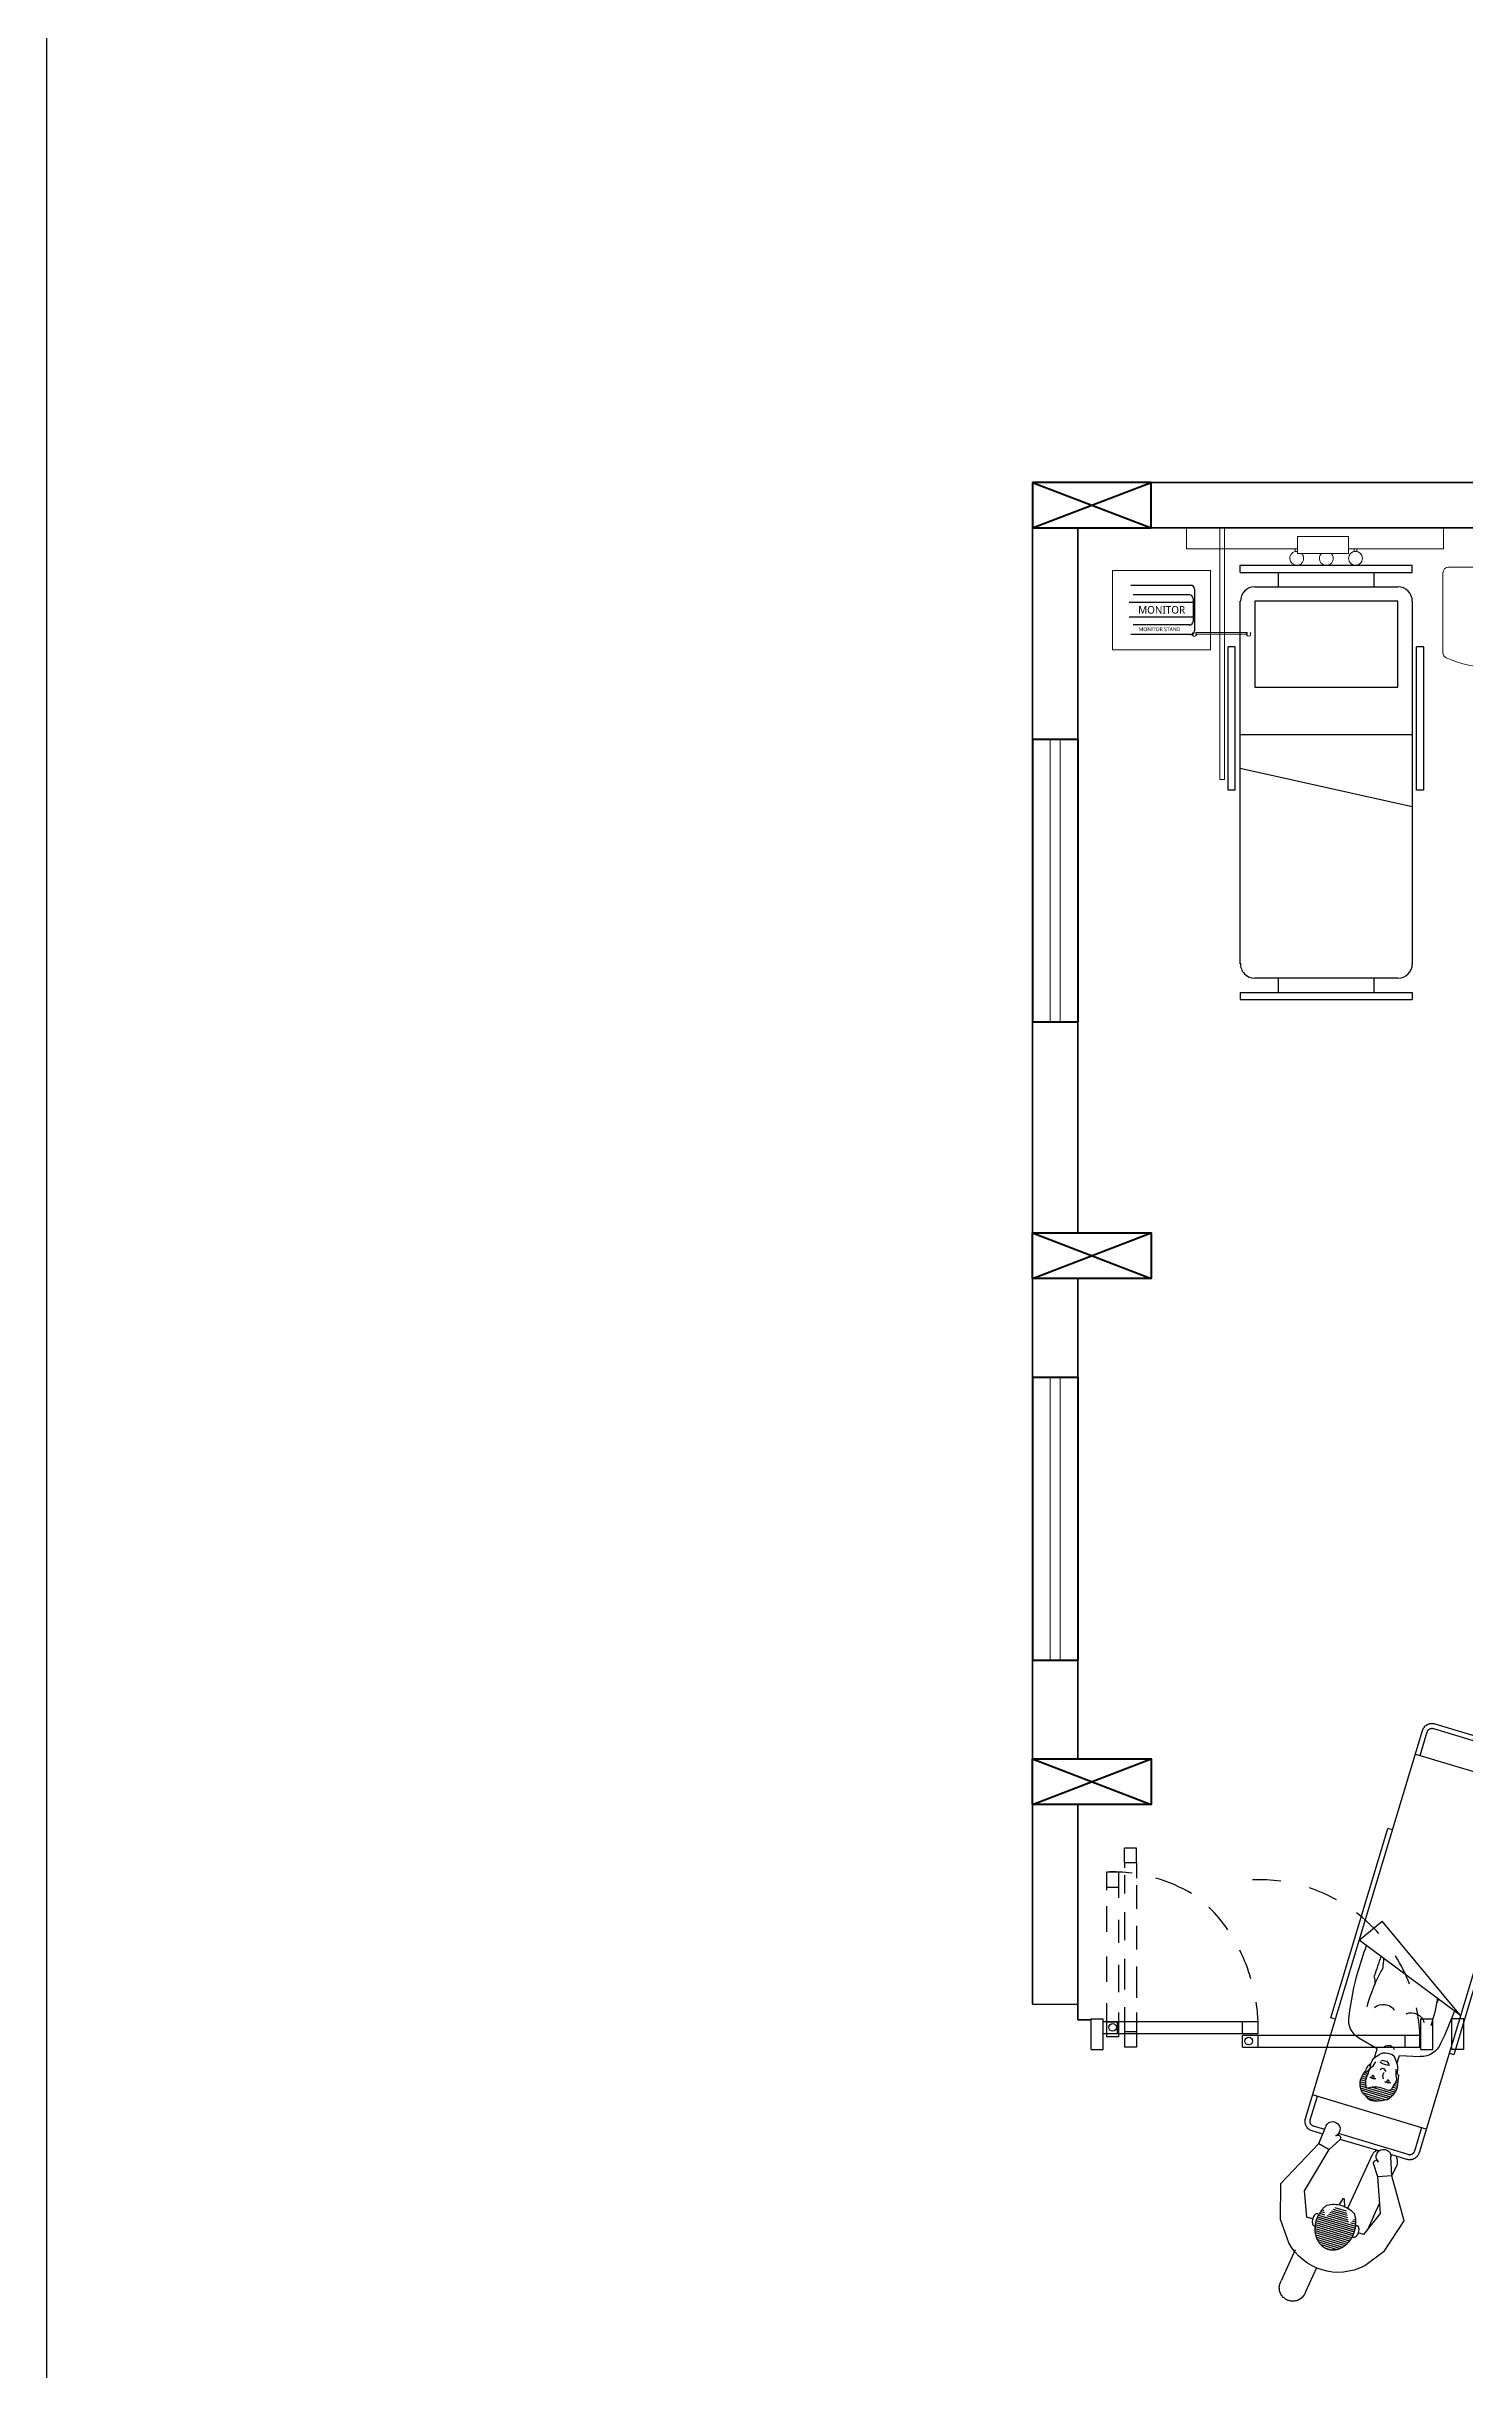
# Model space of a CAD drawing. Header units: inches. Extents: x -17070 to 527, y 504 to 2398.
# Drawn here: x -10399.05 to -10391.89, y 514.51 to 526.26 of the extents above; entities that cross this region are included whole.
import ezdxf

# ---------------------------------------------------------------- set-up
doc = ezdxf.new("R2010")
doc.units = ezdxf.units.IN
doc.linetypes.add('HIDDEN', pattern=[9.525, 6.35, -3.175])
for name, color, linetype in [('15', 7, 'HIDDEN'), ('elevation', 7, 'Continuous'), ('NOTES', 6, 'Continuous')]:
    doc.layers.add(name, color=color, linetype=linetype)
for name, color, linetype, lineweight in [('COL', 5, 'Continuous', 40), ('ELE-1', 105, 'Continuous', 40), ('furniture', 42, 'Continuous', 9), ('section', 1, 'Continuous', 35), ('TEXT', 7, 'Continuous', 9), ('wall', 7, 'Continuous', 30), ('WIN', 4, 'Continuous', 20)]:
    doc.layers.add(name, color=color, linetype=linetype, lineweight=lineweight)
doc.styles.add('style1', font='', dxfattribs={"height": 12})
doc.styles.get('style1').set_extended_font_data('Arial Narrow')

# ---------------------------------------------------------------- blocks, each defined once
blk = doc.blocks.new('de')
at = {"layer": 'elevation', "ltscale": 0.0005}
blk.add_line((-10856.90422, 504.72708), (-10856.90422, 504.13708), dxfattribs=at)
blk = doc.blocks.new('hospi bed')
at = {"layer": 'elevation', "color": 7}
for p, q in [((115.719, 57.897), (115.719, 56.061)), ((115.741, 56.942), (115.741, 57.666))]:
    blk.add_line(p, q, dxfattribs=at)
for points in [[(114.85, 58.079), (115.719, 58.079)], [(114.85, 58.042), (114.85, 58.079)], [(114.85, 58.042), (115.719, 58.042)], [(115.043, 57.969), (115.043, 58.042)], [(115.526, 57.969), (115.526, 58.042)], [(115.719, 58.042), (115.719, 58.079)], [(114.923, 57.969), (115.647, 57.969)], [(114.85, 56.063), (114.85, 57.897)], [(114.824, 56.942), (114.824, 57.666), (114.788, 57.666)], [(114.788, 56.942), (114.788, 57.666)], [(115.778, 57.666), (115.741, 57.666)], [(115.778, 56.942), (115.778, 57.666)], [(115.719, 57.221), (114.85, 57.221)], [(114.85, 57.052), (115.719, 56.859)], [(114.824, 56.942), (114.788, 56.942)], [(115.778, 56.942), (115.741, 56.942)], [(115.647, 55.99), (114.923, 55.99)], [(115.043, 55.918), (115.043, 55.99)], [(115.526, 55.918), (115.526, 55.99)], [(114.85, 55.918), (115.719, 55.918)], [(114.85, 55.918), (114.85, 55.882)], [(114.85, 55.882), (115.719, 55.882)], [(115.719, 55.918), (115.719, 55.882)]]:
    blk.add_lwpolyline(points, dxfattribs=at)
blk.add_lwpolyline([(115.647, 57.897), (114.923, 57.897), (114.923, 57.463), (115.647, 57.463), (115.647, 57.897)], close=True, dxfattribs=at)
for centre, start, end in [((114.923, 57.897), 90, 180.0124), ((115.647, 57.897), 0, 90.0057), ((114.923, 56.063), 177.3407, 270.0542), ((115.647, 56.063), 269.9459, 0.0001)]:
    blk.add_arc(centre, 0.0724, start, end, dxfattribs=at)
blk = doc.blocks.new('w2r')
at = {"color": 7}
for p, q in [((-5580600.087, -3631425.809), (-5580600.087, -3631425.389)), ((-5580600.057, -3631425.359), (-5580599.637, -3631425.359)), ((-5580599.607, -3631425.389), (-5580599.607, -3631425.809))]:
    blk.add_line(p, q, dxfattribs=at)
for centre, radius, start, end in [((-5580600.057, -3631425.389), 0.03, 90, 180), ((-5580599.637, -3631425.389), 0.03, 0, 90), ((-5580600.057, -3631425.809), 0.03, 180, 240.7339), ((-5580599.637, -3631425.809), 0.03, 295.5316, 360), ((-5580599.847, -3631425.369), 0.517, 244.2388, 295.5316)]:
    blk.add_arc(centre, radius, start, end, dxfattribs=at)
blk = doc.blocks.new('FGTNB')
at = {"color": 7, "lineweight": 18}
blk.add_line((-5581170.012, -3631426.215), (-5581170.012, -3631426.521), dxfattribs=at)
blk.add_lwpolyline([(-5581170.012, -3631426.54, -2.414214), (-5581170.012, -3631426.521), (-5581170.021, -3631426.521), (-5581170.021, -3631426.215), (-5581170.012, -3631426.215, -2.414214), (-5581170.012, -3631426.197)], format="xyb", dxfattribs=at)
blk = doc.blocks.new('FBNH')
at = {"layer": 'furniture', "linetype": 'ByBlock'}
blk.add_lwpolyline([(-5581170.359, -3631421.381), (-5581170.335, -3631421.381), (-5581170.335, -3631422.706), (-5581170.359, -3631422.706)], close=True, dxfattribs=at)
at = {"layer": 'furniture', "linetype": 'ByBlock', "xscale": 0.880801118328236, "yscale": 0.880801118328236, "zscale": 0.8808011183136943, "rotation": 90}
blk.add_blockref('FGTNB', (-8779734.749, 1284478.856), dxfattribs=at)
blk = doc.blocks.new('HEAD')
for p, q in [((-1.27, 1.42), (-1.08, 1.63)), ((-1.08, 1.63), (-0.88, 1.71)), ((-0.88, 1.71), (-0.67, 1.79)), ((-0.67, 1.79), (-0.45, 1.86)), ((-0.45, 1.86), (-0.24, 1.94)), ((-0.24, 1.94), (-0.03, 1.98)), ((-0.03, 1.98), (0.18, 2)), ((0.18, 2), (0.38, 2)), ((0.38, 2), (0.59, 1.92)), ((0.59, 1.92), (0.8, 1.81)), ((0.8, 1.81), (1.01, 1.73)), ((1.01, 1.73), (1.22, 1.64)), ((1.22, 1.64), (1.41, 1.43)), ((-1.57, 0.59), (-1.55, 0.8)), ((-1.51, 0.38), (-1.57, 0.59)), ((-1.55, 0.8), (-1.48, 1)), ((-1.47, 0.17), (-1.51, 0.38)), ((-1.48, 1), (-1.4, 1.21)), ((-1.44, -0.03), (-1.47, 0.17)), ((-1.4, 1.21), (-1.27, 1.42)), ((-1.33, 0.25), (-1.25, 0.46)), ((-1.3, 0.05), (-1.33, 0.25)), ((-1.18, -0.16), (-1.3, 0.05)), ((-1.25, 0.46), (-1.18, 0.67)), ((-1.18, 0.67), (-1.14, 0.88)), ((-1.14, 0.88), (-0.93, 0.99)), ((-0.95, 0.43), (-0.74, 0.49)), ((-0.93, 0.99), (-0.73, 0.98)), ((-0.74, 0.49), (-0.53, 0.5)), ((-0.73, 0.98), (-0.52, 0.96)), ((-0.53, 0.5), (-0.39, 0.47)), ((-0.52, 0.96), (-0.31, 0.96)), ((-0.31, 0.96), (-0.1, 0.97)), ((-0.22, 0.31), (-0.07, 0.1)), ((-0.07, 0.1), (-0.11, -0.1)), ((-0.1, 0.97), (0.11, 0.98)), ((0.11, 0.98), (0.31, 1.03)), ((0.31, 1.03), (0.52, 1.09)), ((0.43, 0.45), (0.64, 0.5)), ((0.52, 1.09), (0.73, 1.18)), ((0.64, 0.5), (0.85, 0.5)), ((0.73, 1.18), (0.94, 1.26)), ((0.85, 0.5), (0.95, 0.47)), ((0.94, 1.26), (1.15, 1.24)), ((0.95, 1.26), (1.1, 1.05)), ((1.1, 1.05), (1.19, 0.84)), ((1.18, 0.01), (1.1, -0.2)), ((1.15, 1.24), (1.18, 1.24)), ((1.19, 0.22), (1.18, 0.01)), ((1.19, 0.84), (1.22, 0.64)), ((1.22, 0.43), (1.19, 0.22)), ((1.22, 0.64), (1.22, 0.43)), ((1.32, 0.13), (1.23, 0)), ((1.53, 0.29), (1.32, 0.13)), ((1.41, 1.43), (1.57, 1.22)), ((1.49, 0.18), (1.46, -0.02)), ((1.6, 0.39), (1.49, 0.18)), ((1.57, 1.22), (1.64, 1.02)), ((1.64, 0.6), (1.6, 0.39)), ((1.64, 1.02), (1.68, 0.81)), ((1.68, 0.81), (1.64, 0.6)), ((-1.37, -0.24), (-1.44, -0.03)), ((-1.19, -0.32), (-1.37, -0.24)), ((-1.2, -0.39), (-1.19, -0.32)), ((-1.16, -0.6), (-1.2, -0.39)), ((-1.08, -0.37), (-1.18, -0.16)), ((-1.07, -0.81), (-1.16, -0.6)), ((-1.01, -0.58), (-1.08, -0.37)), ((-0.95, -1.02), (-1.07, -0.81)), ((-0.74, -1.21), (-0.95, -1.02)), ((-0.55, -1.42), (-0.74, -1.21)), ((-0.34, -1.49), (-0.55, -1.42)), ((-0.39, -0.74), (-0.18, -0.69)), ((-0.14, -1.49), (-0.34, -1.49)), ((-0.32, -0.81), (-0.11, -0.92)), ((-0.25, -0.24), (-0.04, -0.37)), ((-0.18, -0.69), (0.03, -0.69)), ((0.07, -1.5), (-0.14, -1.49)), ((-0.11, -0.1), (-0.12, -0.14)), ((-0.11, -0.92), (0.1, -0.91)), ((-0.04, -0.37), (0.16, -0.36)), ((0.03, -0.69), (0.23, -0.67)), ((0.28, -1.48), (0.07, -1.5)), ((0.1, -0.91), (0.3, -0.91)), ((0.16, -0.36), (0.29, -0.24)), ((0.23, -0.67), (0.44, -0.72)), ((0.49, -1.42), (0.28, -1.48)), ((0.3, -0.91), (0.44, -0.82)), ((0.44, -0.72), (0.49, -0.72)), ((0.7, -1.28), (0.49, -1.42)), ((0.89, -1.07), (0.7, -1.28)), ((0.87, -0.61), (0.86, -0.69)), ((0.94, -0.4), (0.87, -0.61)), ((1.1, -0.88), (0.89, -1.07)), ((1.1, -0.2), (0.94, -0.4)), ((1.18, -0.67), (1.1, -0.88)), ((1.17, -0.16), (1.17, -0.23)), ((1.17, -0.23), (1.2, -0.44)), ((1.23, -0.46), (1.18, -0.67)), ((1.2, -0.44), (1.22, -0.51)), ((1.42, -0.25), (1.23, -0.46)), ((1.46, -0.02), (1.42, -0.25))]:
    blk.add_line(p, q)
for centre, radius, start, end in [((-0.66, 0.4), 0.105, 128.6724, 57.683), ((0.71, 0.4), 0.104, 117.341, 62.659), ((1.47, -0.17), 0.3, 144.144, 176.818)]:
    blk.add_arc(centre, radius, start, end)
blk = doc.blocks.new('CAMILLA INVERTIDA')
at = {"layer": '15', "color": 7, "linetype": 'Continuous'}
for p, q in [((-0.576, 0.2), (-0.476, 0.275)), ((-0.476, 0.275), (-0.301, 0.325)), ((-0.301, 0.325), (-0.101, 0.2)), ((0.775, 0.3), (1.118, -0.217)), ((0.775, 0.3), (0.992, -0.301)), ((-0.426, 0.15), (-0.301, 0.2)), ((-0.426, 0.15), (-0.426, 0.12)), ((-0.325, 0.171), (-0.402, 0.16)), ((-0.325, 0.171), (-0.25, 0.181)), ((-0.301, 0.2), (-0.127, 0.134)), ((-0.101, 0.2), (-0.127, 0.134)), ((-0.127, 0.134), (-0.069, 0.094)), ((-0.102, 0.201), (-0.044, 0.209)), ((-0.102, 0.201), (-0.044, 0.209)), ((-0.101, 0.2), (-0.009, 0.168)), ((0.493, 0.062), (0.518, 0.164)), ((-0.322, 0.035), (-0.026, 0.075)), ((0.449, 0.062), (0.493, 0.062)), ((-0.657, -0.03), (-0.789, -0.048)), ((-0.065, -0.141), (-0.003, -0.104)), ((0.445, -0.056), (0.492, -0.056)), ((0.492, -0.056), (0.517, -0.159)), ((-0.576, -0.2), (-0.476, -0.275)), ((-0.426, -0.12), (-0.426, -0.15)), ((-0.426, -0.15), (-0.301, -0.2)), ((-0.301, -0.2), (-0.065, -0.141)), ((-0.301, -0.325), (-0.051, -0.2)), ((-0.051, -0.2), (-0.065, -0.141)), ((-0.051, -0.2), (0.042, -0.191)), ((0.992, -0.301), (1.118, -0.217)), ((-0.476, -0.275), (-0.301, -0.325))]:
    blk.add_line(p, q, dxfattribs=at)
at = {"layer": '15'}
for p, q in [((0, 0.249), (0, 0.164)), ((0.025, 0.249), (0.025, -0.119)), ((2.1, 0.3), (0.05, 0.299)), ((0.175, 0.274), (0.05, 0.274)), ((0.175, 0.299), (0.175, -0.301)), ((1.575, 0.325), (0.575, 0.324)), ((0.575, 0.324), (0.575, 0.299)), ((1.575, 0.325), (1.575, 0.3)), ((1.975, -0.3), (1.975, 0.3)), ((2.1, 0.275), (1.975, 0.275)), ((2.125, -0.25), (2.125, 0.25)), ((2.15, -0.25), (2.15, 0.25)), ((0, 0.102), (0, -0.102)), ((0.238, 0.021), (0.238, -0.027)), ((0.248, 0.044), (0.248, -0.044)), ((0.258, 0.065), (0.258, -0.063)), ((0.268, 0.074), (0.268, -0.072)), ((0.278, 0.081), (0.278, -0.079)), ((0.288, 0.086), (0.288, -0.046)), ((0.298, 0.089), (0.298, -0.027)), ((0.308, 0.092), (0.308, 0.063)), ((0.318, 0.095), (0.318, 0.072)), ((0.328, 0.096), (0.328, 0.074)), ((0.338, 0.096), (0.338, 0.076)), ((0.348, 0.094), (0.348, 0.079)), ((0.358, 0.092), (0.358, 0.082)), ((0.368, 0.09), (0.368, 0.082)), ((0.288, -0.05), (0.288, -0.085)), ((0.298, -0.056), (0.298, -0.088)), ((0.308, -0.06), (0.308, -0.09)), ((0.318, -0.064), (0.318, -0.092)), ((0.328, -0.065), (0.328, -0.091)), ((0.338, -0.065), (0.338, -0.089)), ((0.348, -0.065), (0.348, -0.087)), ((0.358, -0.064), (0.358, -0.084)), ((0.368, -0.063), (0.368, -0.072)), ((0.378, -0.063), (0.378, -0.065)), ((-0.77, -0.181), (-0.598, -0.158)), ((0, -0.195), (0, -0.251)), ((0.025, -0.192), (0.025, -0.251)), ((0.05, -0.276), (0.175, -0.276)), ((0.05, -0.301), (2.1, -0.3)), ((0.575, -0.301), (0.575, -0.326)), ((0.575, -0.326), (1.575, -0.325)), ((1.575, -0.3), (1.575, -0.325)), ((1.975, -0.275), (2.1, -0.275))]:
    blk.add_line(p, q, dxfattribs=at)
at = {"layer": '15', "color": 7}
for p, q in [((-0.548, -0.02), (-0.548, 0.02)), ((-0.538, -0.043), (-0.538, 0.043)), ((-0.528, -0.057), (-0.528, 0.057)), ((-0.518, -0.067), (-0.518, 0.067)), ((-0.508, -0.075), (-0.508, 0.075)), ((-0.498, -0.081), (-0.498, 0.082)), ((-0.488, -0.087), (-0.488, 0.087)), ((-0.478, -0.091), (-0.478, 0.091)), ((-0.468, -0.094), (-0.468, 0.094)), ((-0.458, -0.096), (-0.458, 0.097)), ((-0.448, -0.098), (-0.448, 0.099)), ((-0.438, -0.099), (-0.438, 0.1)), ((-0.428, -0.1), (-0.428, 0.1)), ((-0.418, -0.1), (-0.418, 0.1)), ((-0.408, -0.099), (-0.408, 0.099)), ((-0.398, -0.097), (-0.398, 0.098)), ((-0.388, 0.068), (-0.388, 0.096)), ((-0.388, -0.057), (-0.388, 0.058)), ((-0.378, 0.074), (-0.378, 0.093)), ((-0.378, -0.051), (-0.378, 0.052)), ((-0.368, 0.079), (-0.368, 0.089)), ((-0.368, -0.046), (-0.368, 0.046)), ((-0.358, -0.04), (-0.358, 0.041)), ((-0.348, -0.035), (-0.348, 0.035)), ((-0.338, -0.029), (-0.338, 0.03)), ((-0.284, 0.004), (-0.319, 0.016)), ((-0.388, -0.095), (-0.388, -0.068)), ((-0.378, -0.092), (-0.378, -0.073)), ((-0.368, -0.089), (-0.368, -0.079)), ((-0.284, -0.003), (-0.319, -0.014))]:
    blk.add_line(p, q, dxfattribs=at)
at = {"layer": '15', "color": 7, "linetype": 'Continuous'}
for points in [[(-0.397, 0.098, 0.45437), (-0.395, 0.11, 0.104203), (-0.403, 0.116, 0.064948), (-0.412, 0.119, 0.051099), (-0.425, 0.12, 0.051099), (-0.438, 0.119, 0.064948), (-0.447, 0.116, 0.104203), (-0.454, 0.11, 0.433673), (-0.453, 0.098, 0.174705)], [(-0.397, -0.097, -0.45437), (-0.395, -0.11, -0.104203), (-0.402, -0.115, -0.064948), (-0.412, -0.119, -0.051099), (-0.425, -0.12, -0.051099), (-0.437, -0.119, -0.064948), (-0.447, -0.115, -0.104203), (-0.454, -0.11, -0.433673), (-0.453, -0.097, -0.174705)]]:
    blk.add_lwpolyline(points, format="xyb", dxfattribs=at)
at = {"layer": '15', "color": 7}
blk.add_lwpolyline([(-0.338, 0.072, 0.086863), (-0.377, 0.092, 0.080167), (-0.426, 0.1, 0.080167), (-0.475, 0.092, 0.088923), (-0.514, 0.071, 0.104957), (-0.542, 0.037, 0.120011), (-0.551, 0, 0.120011), (-0.542, -0.037, 0.104957), (-0.514, -0.071, 0.088923), (-0.475, -0.092, 0.080167), (-0.426, -0.1, 0.080167), (-0.377, -0.092, 0.086863), (-0.338, -0.071, 0.104957)], format="xyb", dxfattribs=at)
at = {"layer": '15'}
for centre, radius, start, end in [((0.05, 0.249), 0.05, 90.0327, 180.0327), ((0.05, 0.249), 0.025, 90.0327, 180.0327), ((2.1, 0.25), 0.05, 0.0327, 90.0327), ((2.1, 0.25), 0.025, 0.0327, 90.0327), ((-0.376, 0), 0.283, 135.0327, 225.0327), ((-0.788, -0.116), 0.068, 90.7087, 284.8871), ((0.05, -0.251), 0.05, 180.0327, 270.0327), ((0.05, -0.251), 0.025, 180.0327, 270.0327), ((2.1, -0.25), 0.025, 270.0327, 0.0327), ((2.1, -0.25), 0.05, 270.0327, 0.0327)]:
    blk.add_arc(centre, radius, start, end, dxfattribs=at)
at = {"layer": '15', "color": 7, "linetype": 'Continuous'}
for centre, radius, start, end in [((0.62, 0.139), 0.105, 95.2905, 166.263), ((0.869, -1.298), 1.563, 92.9552, 99.533), ((-0.021, 0.133), 0.0375, 207.1989, 70.8458), ((-0.044, 0.141), 0.0681, 50.0156, 90.3416), ((0.701, -0.698), 0.869, 81.8284, 91.2323), ((0.651, 0.076), 0.0683, 321.6124, 56.6042), ((0.772, 0.295), 0.133, 282.3806, 291.8806), ((-0.062, 0.105), 0.013, 235.6029, 46.3451), ((-0.044, 0.141), 0.0681, 285.2542, 310.0498), ((0.493, 0.002), 0.0334, 359.9673, 51.0083), ((0.493, 0.002), 0.0334, 308.9263, 359.9673), ((-0.788, -0.116), 0.068, 104.8685, 150.5924), ((0.004, -0.116), 0.0141, 294.2976, 120.9827), ((0.039, -0.154), 0.0375, 275.3824, 139.8979), ((0.651, -0.071), 0.0683, 303.3304, 38.3222), ((-0.788, -0.116), 0.068, 233.4506, 284.8685), ((0.619, -0.134), 0.105, 193.6716, 264.6441), ((0.702, 0.703), 0.869, 268.7023, 282.6535), ((0.771, -0.291), 0.133, 59.0235, 77.554), ((0.95, -2.001), 1.828, 90.1295, 93.4544), ((1.36, 2.108), 2.301, 258.2839, 259.4665), ((0.87, 1.302), 1.563, 260.4016, 268.8866), ((0.864, 1.301), 1.562, 269.1209, 274.1223)]:
    blk.add_arc(centre, radius, start, end, dxfattribs=at)
at = {"layer": '15', "color": 7}
for centre, radius, start, end in [((-0.453, 0), 0.135, 328.2106, 31.8548), ((-0.286, 0), 0.00403, 291.5838, 68.4816)]:
    blk.add_arc(centre, radius, start, end, dxfattribs=at)
at = {"layer": '15', "xscale": -0.05800000000004864, "yscale": 0.07250000000004775, "zscale": 0.05800000000003884, "rotation": 89.96729221976162}
blk.add_blockref('HEAD', (0.378, 0.006), dxfattribs=at)

msp = doc.modelspace()

# ---------------------------------------------------------------- linework, layer by layer
at = {"color": 7}
for p, q in [((-10393.57376, 523.53843), (-10393.26656, 523.53843)), ((-10393.56241, 523.49062), (-10393.27441, 523.49062)), ((-10393.25116, 523.51792), (-10393.25116, 523.30672)), ((-10393.58161, 523.45222), (-10393.25521, 523.45222)), ((-10393.25521, 523.37542), (-10393.58161, 523.37542)), ((-10393.25902, 523.47012), (-10393.25902, 523.35492)), ((-10393.26656, 523.28883), (-10393.57376, 523.28883)), ((-10393.27441, 523.33702), (-10393.56241, 523.33702))]:
    msp.add_line(p, q, dxfattribs=at)
for centre, start, end in [((-10393.27822, 523.47012), 0, 90), ((-10393.27036, 523.51792), 360, 90), ((-10393.27822, 523.35492), 270, 0), ((-10393.27036, 523.30672), 270, 0)]:
    msp.add_arc(centre, 0.0192, start, end, dxfattribs=at)
at = {"layer": 'COL', "ltscale": 0.0005}
for p, q in [((-10394.07119, 523.82704), (-10393.47119, 524.05704)), ((-10394.07119, 524.05704), (-10393.47119, 523.82704)), ((-10394.07119, 520.26204), (-10394.07119, 520.26204)), ((-10394.07119, 520.26204), (-10393.47119, 520.03204)), ((-10394.07119, 520.03204), (-10393.47119, 520.26204)), ((-10394.07119, 520.26204), (-10393.47119, 520.03204)), ((-10394.07119, 520.03204), (-10393.47119, 520.26204)), ((-10394.07119, 517.60204), (-10393.47119, 517.37204)), ((-10394.07119, 517.37204), (-10393.47119, 517.60204)), ((-10394.07119, 517.60204), (-10393.47119, 517.37204)), ((-10394.07119, 517.37204), (-10393.47119, 517.60204))]:
    msp.add_line(p, q, dxfattribs=at)
for points in [[(-10394.07119, 524.05704), (-10394.07119, 523.82704), (-10393.47119, 523.82704), (-10393.47119, 524.05704)], [(-10394.07119, 520.03204), (-10394.07119, 520.26204), (-10393.47119, 520.26204), (-10393.47119, 520.03204)], [(-10394.07119, 520.03204), (-10394.07119, 520.26204), (-10393.47119, 520.26204), (-10393.47119, 520.03204)], [(-10394.07119, 517.37204), (-10394.07119, 517.60204), (-10393.47119, 517.60204), (-10393.47119, 517.37204)], [(-10394.07119, 517.37204), (-10394.07119, 517.60204), (-10393.47119, 517.60204), (-10393.47119, 517.37204)]]:
    msp.add_lwpolyline(points, close=True, dxfattribs=at)
at = {"layer": 'ELE-1', "ltscale": 0.0005}
for p, q in [((-10394.07119, 522.75954), (-10394.07119, 521.32954)), ((-10394.07119, 522.75954), (-10393.84119, 522.75954)), ((-10393.84119, 522.75954), (-10393.84119, 521.32954)), ((-10394.07119, 521.32954), (-10393.84119, 521.32954)), ((-10394.07119, 519.53204), (-10394.07119, 518.10204)), ((-10394.07119, 519.53204), (-10393.84119, 519.53204)), ((-10393.84119, 519.53204), (-10393.84119, 518.10204)), ((-10394.07119, 518.10204), (-10393.84119, 518.10204))]:
    msp.add_line(p, q, dxfattribs=at)
at = {"layer": 'furniture', "color": 0}
msp.add_lwpolyline([(-10393.66521, 523.61173), (-10393.17114, 523.61173), (-10393.17114, 523.21038), (-10393.66521, 523.21038)], close=True, dxfattribs=at)
at = {"layer": 'NOTES'}
for p, q in [((-10393.60618, 517.07719), (-10393.60618, 517.15073)), ((-10393.54553, 517.15073), (-10393.60618, 517.15073)), ((-10393.54553, 517.07719), (-10393.54553, 517.15073)), ((-10393.69606, 517.03002), (-10393.69606, 516.93879)), ((-10393.63541, 517.03002), (-10393.69606, 517.03002)), ((-10393.63541, 517.03002), (-10393.63541, 516.90015)), ((-10393.60618, 517.07719), (-10393.60618, 517.05153)), ((-10393.54553, 517.07719), (-10393.60618, 517.07719)), ((-10393.54553, 517.07719), (-10393.54553, 517.00001)), ((-10393.63541, 516.95212), (-10393.69606, 516.95212)), ((-10393.60618, 517.01442), (-10393.60618, 516.92161)), ((-10393.54553, 516.96455), (-10393.54553, 516.84433)), ((-10393.69606, 516.85721), (-10393.69606, 516.72839)), ((-10393.63541, 516.78851), (-10393.63541, 516.67257)), ((-10393.60618, 516.82715), (-10393.60618, 516.68545)), ((-10393.54553, 516.75845), (-10393.54553, 516.63822)), ((-10393.69606, 516.60387), (-10393.69606, 516.47506)), ((-10393.63541, 516.56093), (-10393.63541, 516.42353)), ((-10393.60618, 516.59099), (-10393.60618, 516.43641)), ((-10393.54553, 516.55235), (-10393.54553, 516.39347)), ((-10393.69606, 516.36771), (-10393.69606, 516.19686)), ((-10393.63541, 516.32048), (-10393.63541, 516.19686)), ((-10393.60618, 516.34624), (-10393.60618, 516.14492)), ((-10393.54553, 516.32048), (-10393.54553, 516.14492)), ((-10393.77415, 516.28783), (-10393.7135, 516.28783)), ((-10393.77415, 516.13204), (-10393.77415, 516.28783)), ((-10393.7135, 516.13204), (-10393.7135, 516.28783)), ((-10393.7135, 516.27495), (-10392.93019, 516.27495)), ((-10393.7135, 516.2143), (-10392.93019, 516.2143)), ((-10393.63541, 516.27039), (-10393.69606, 516.27039)), ((-10393.63541, 516.19686), (-10393.69606, 516.19686)), ((-10393.63997, 516.2143), (-10393.63997, 516.27495)), ((-10393.54553, 516.22281), (-10393.60618, 516.22281)), ((-10393.00809, 516.2143), (-10393.00809, 516.27495)), ((-10393.00809, 516.20557), (-10392.1124, 516.20557)), ((-10393.00809, 516.14492), (-10393.00809, 516.20557)), ((-10392.93019, 516.2143), (-10392.93019, 516.27495)), ((-10392.93019, 516.14492), (-10392.93019, 516.20557)), ((-10392.18593, 516.14492), (-10392.18593, 516.20557)), ((-10392.1124, 516.14492), (-10392.1124, 516.20557)), ((-10392.10705, 516.28783), (-10392.0464, 516.28783)), ((-10392.10705, 516.13204), (-10392.10705, 516.28783)), ((-10392.0464, 516.13204), (-10392.0464, 516.28783)), ((-10391.88927, 516.28783), (-10391.94992, 516.28783)), ((-10391.94992, 516.13204), (-10391.94992, 516.28783)), ((-10391.88927, 516.13204), (-10391.88927, 516.28783)), ((-10393.77415, 516.13204), (-10393.7135, 516.13204)), ((-10393.54553, 516.14492), (-10393.60618, 516.14492)), ((-10393.00809, 516.14492), (-10392.1124, 516.14492)), ((-10392.10705, 516.13204), (-10392.0464, 516.13204)), ((-10391.88927, 516.13204), (-10391.94992, 516.13204))]:
    msp.add_line(p, q, dxfattribs=at)
for centre in [(-10393.66573, 516.24462), (-10392.97776, 516.17524)]:
    msp.add_circle(centre, 0.01932, dxfattribs=at)
for centre, radius, start, end in [((-10393.66573, 516.24462), 0.78598, 82.814176, 92.211304), ((-10393.66573, 516.24462), 0.78598, 59.438618, 73.899671), ((-10392.92791, 516.17524), 0.81607, 82.055203, 92.129733), ((-10392.92791, 516.17524), 0.81607, 61.099027, 71.575159), ((-10393.75391, 516.2741), 0.81607, 34.681798, 45.15793), ((-10392.92791, 516.17524), 0.81607, 41.76712, 52.616976), ((-10393.75391, 516.2741), 0.81607, 15.349891, 26.199747), ((-10392.92791, 516.17524), 0.81607, 20.606171, 31.903954), ((-10393.71559, 516.24462), 0.78598, 2.211304, 9.395864), ((-10392.92791, 516.17524), 0.81607, 2.129733, 11.915987)]:
    msp.add_arc(centre, radius, start, end, dxfattribs=at)
at = {"layer": 'section', "ltscale": 0.0005}
for p, q in [((-10394.07119, 523.82704), (-10394.07119, 524.05704)), ((-10393.47119, 524.05704), (-10390.16119, 524.05704)), ((-10394.07119, 523.82704), (-10394.07119, 520.26204)), ((-10393.84119, 523.82704), (-10393.84119, 520.26204)), ((-10393.47119, 523.82704), (-10390.16119, 523.82704)), ((-10394.07119, 520.03204), (-10394.07119, 520.26204)), ((-10394.07119, 520.03204), (-10394.07119, 520.26204)), ((-10394.07119, 520.26204), (-10394.07119, 520.03204)), ((-10393.47119, 520.03204), (-10393.47119, 520.26204)), ((-10393.47119, 520.26204), (-10393.47119, 520.03204)), ((-10393.47119, 520.03204), (-10393.47119, 520.26204)), ((-10393.47119, 520.03204), (-10393.47119, 520.26204)), ((-10394.07119, 520.03204), (-10393.54619, 520.03204)), ((-10394.07119, 520.03204), (-10394.07119, 517.60204)), ((-10393.84119, 520.03204), (-10393.84119, 517.60204)), ((-10394.07119, 517.60204), (-10394.07119, 517.37204)), ((-10394.07119, 517.60204), (-10393.54619, 517.60204)), ((-10394.07119, 517.37204), (-10394.07119, 517.60204)), ((-10394.07119, 517.60204), (-10394.07119, 517.37204)), ((-10393.47119, 517.60204), (-10393.47119, 517.37204)), ((-10393.47119, 517.37204), (-10393.47119, 517.60204)), ((-10393.47119, 517.37204), (-10393.47119, 517.60204)), ((-10393.47119, 517.37204), (-10393.47119, 517.60204)), ((-10394.07119, 517.37204), (-10394.07119, 516.36204)), ((-10393.84119, 517.37204), (-10393.84119, 516.28204)), ((-10393.84119, 516.28204), (-10393.77415, 516.28204))]:
    msp.add_line(p, q, dxfattribs=at)
at = {"layer": 'TEXT', "color": 250, "lineweight": 18}
for points in [[(-10392.47304, 523.72111), (-10391.99285, 523.72111), (-10391.99285, 523.82704), (-10393.29207, 523.82704), (-10393.29207, 523.72111), (-10392.73157, 523.72111)], [(-10392.73157, 523.72111), (-10392.74206, 523.72111), (-10392.74206, 523.70799), (-10392.73157, 523.70799)]]:
    msp.add_lwpolyline(points, dxfattribs=at)
for points in [[(-10392.47304, 523.78342), (-10392.73157, 523.78342), (-10392.73157, 523.69855), (-10392.47304, 523.69855)], [(-10392.43051, 523.72111), (-10392.4448, 523.72111), (-10392.4448, 523.708), (-10392.43051, 523.708)]]:
    msp.add_lwpolyline(points, close=True, dxfattribs=at)
msp.add_circle((-10392.4377, 523.67355), 0.03517, dxfattribs=at)
for centre, start in [((-10392.73492, 523.67355), 84.531378), ((-10392.58526, 523.67355), 134.695738)]:
    msp.add_arc(centre, 0.03517, start, 45.304262, dxfattribs=at)
at = {"layer": 'wall', "color": 7, "ltscale": 0.0005}
msp.add_line((-10394.07119, 516.36204), (-10393.84119, 516.36204), dxfattribs=at)
at = {"layer": 'WIN', "ltscale": 0.0005}
for p, q in [((-10393.98119, 522.75954), (-10393.98119, 521.32954)), ((-10393.93119, 522.75954), (-10393.93119, 521.32954)), ((-10393.98119, 519.53204), (-10393.98119, 518.10204)), ((-10393.93119, 519.53204), (-10393.93119, 518.10204))]:
    msp.add_line(p, q, dxfattribs=at)

# ---------------------------------------------------------------- block references
at = {"xscale": -1, "rotation": 253.2529160194249}
msp.add_blockref('CAMILLA INVERTIDA', (-10392.41673, 515.64897), dxfattribs=at)
at = {"layer": 'elevation', "xscale": 75, "yscale": 75, "zscale": 75}
msp.add_blockref('de', (803868.76171, -37306.1441), dxfattribs=at)
at = {"layer": 'furniture', "color": 0, "xscale": -0.9599999999991269, "yscale": 0.9600000000000364, "zscale": 0.96}
for name, p in [('FBNH', (-5368316.6443, 3486688.35316)), ('w2r', (-5367767.61828, 3486691.97331))]:
    msp.add_blockref(name, p, dxfattribs=at)
at = {"layer": 'furniture', "color": 0, "lineweight": 18, "rotation": 359.9999065361473}
msp.add_blockref('hospi bed', (-10507.87001, 465.55997), dxfattribs=at)

# ---------------------------------------------------------------- texts
at = {"color": 7, "width": 0.2470858, "attachment_point": 3, "style": 'style1'}
for s, insert, char_height in [('{\\fTrebuchet MS|b0|i0|c0|p34;MONITOR}', (-10393.29883, 523.43239), 0.0384), ('{\\fTrebuchet MS|b0|i0|c0|p34;MONITOR STAND}', (-10393.32269, 523.32452), 0.0192)]:
    msp.add_mtext(s, dxfattribs=dict(at, insert=insert, char_height=char_height))

doc.saveas('drawing.dxf')
